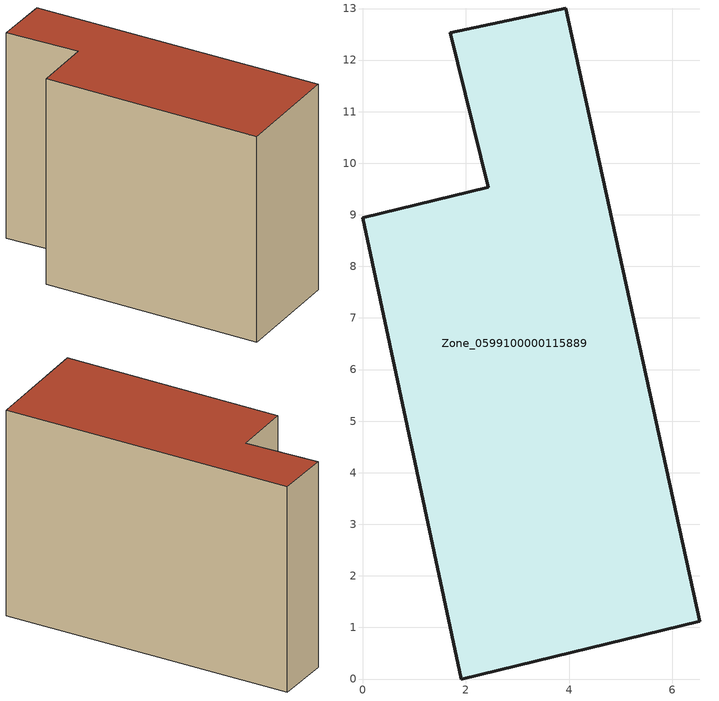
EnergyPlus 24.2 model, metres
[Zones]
Zone_0599100000115889
 floor ground (C_G): 6.53,1.12 1.9,0 0,8.94 2.43,9.53 1.7,12.53 3.93,13.01 z0
 wall outside (C_F): 1.9,0 6.53,1.12 3.93,13.01 1.7,12.53 2.43,9.53 0,8.94 1.9,0 z0:8.71
 roof outside (C_R): 0,8.94 1.9,0 6.53,1.12 3.93,13.01 1.7,12.53 2.43,9.53 z8.71
[BUILDING]
Pand.0599100000115889: North Axis=0; Terrain=City; Loads Convergence Tolerance Value=0.04; Temperature Convergence Tolerance Value=0.4; Solar Distribution=FullExterior; Maximum Number of Warmup Days=25; Minimum Number of Warmup Days=1
[Site:Location]
Rotterdam.The.Hague.AP_ZH_NLD Design_Conditions: Latitude=51.96; Longitude=4.45; Time Zone=1; Elevation=-4.5
[SITE:GROUNDTEMPERATURE:BUILDINGSURFACE]
18, 18, 18, 18, 18, 18, 18, 18, 18, 18, 18, 18
[MATERIAL] Thermal Absorptance=0.9; Solar Absorptance=0.7; Visible Absorptance=0.7
Name | Roughness | Thickness | Conductivity | Density | Specific Heat
G.TI.1946 | MediumSmooth | 0.15 | 1 | 540 | 1210
F.TI.1946 | Rough | 0.3 | 0.857143 | 1920 | 840
R.TI.1946 | MediumRough | 0.2 | 0.1 | 1500 | 1000
[CONSTRUCTION]
C_G: G.TI.1946
C_F: F.TI.1946
C_R: R.TI.1946
[ZONE]
Zone_0599100000115889: Type=1; Multiplier=1; Ceiling Height=Autocalculate; Volume=Autocalculate; Floor Area=autocalculate; Part of Total Floor Area=Yes
[ZONEINFILTRATION:DESIGNFLOWRATE]
Infil_Zone_0599100000115889: Zone or ZoneList or Space or SpaceList=Zone_0599100000115889; Schedule=AlwaysOn; Design Flow Rate Calculation Method=Flow/Area; Flow Rate per Floor Area=0.003; Constant Term Coefficient=1; Temperature Term Coefficient=0; Velocity Term Coefficient=0; Velocity Squared Term Coefficient=0
[HVACTEMPLATE:ZONE:IDEALLOADSAIRSYSTEM]
Zone_0599100000115889: Maximum Heating Supply Air Temperature=50; Minimum Cooling Supply Air Temperature=13; Maximum Heating Supply Air Humidity Ratio=0.0156; Minimum Cooling Supply Air Humidity Ratio=0.0077; Heating Limit=NoLimit; Cooling Limit=NoLimit; Dehumidification Control Type=ConstantSensibleHeatRatio; Cooling Sensible Heat Ratio=0.7; Dehumidification Setpoint=60; Humidification Control Type=None; Humidification Setpoint=30; Outdoor Air Method=None; Outdoor Air Flow Rate per Person=0.00944; Outdoor Air Flow Rate per Zone Floor Area=0; Outdoor Air Flow Rate per Zone=0; Demand Controlled Ventilation Type=None; Outdoor Air Economizer Type=NoEconomizer; Heat Recovery Type=None; Sensible Heat Recovery Effectiveness=0.7; Latent Heat Recovery Effectiveness=0.65
[ZONECONTROL:THERMOSTAT]
ThermostatControl_Zone_0599100000115889: Zone or ZoneList=Zone_0599100000115889; Control Type Schedule=DualSetpointControlType; Control 1=Thermostat_Zone_0599100000115889; Temperature Difference Between Cutout And Setpoint=0
[THERMOSTATSETPOINT:DUALSETPOINT]
Thermostat_Zone_0599100000115889: Heating Setpoint Temperature Schedule=HeatingSetpoint_Zone_0599100000115889; Cooling Setpoint Temperature Schedule=CoolingSetpoint_Zone_0599100000115889
[SCHEDULE:COMPACT]
HeatingSetpoint_Zone_0599100000115889: Through: 12/31, For: AllDays, Until: 24:00, 21
CoolingSetpoint_Zone_0599100000115889: Through: 12/31, For: AllDays, Until: 24:00, 24
DualSetpointControlType: Through: 12/31, For: AllDays, Until: 24:00, 4
AlwaysOn: Through: 12/31, For: AllDays, Until: 24:00, 1
